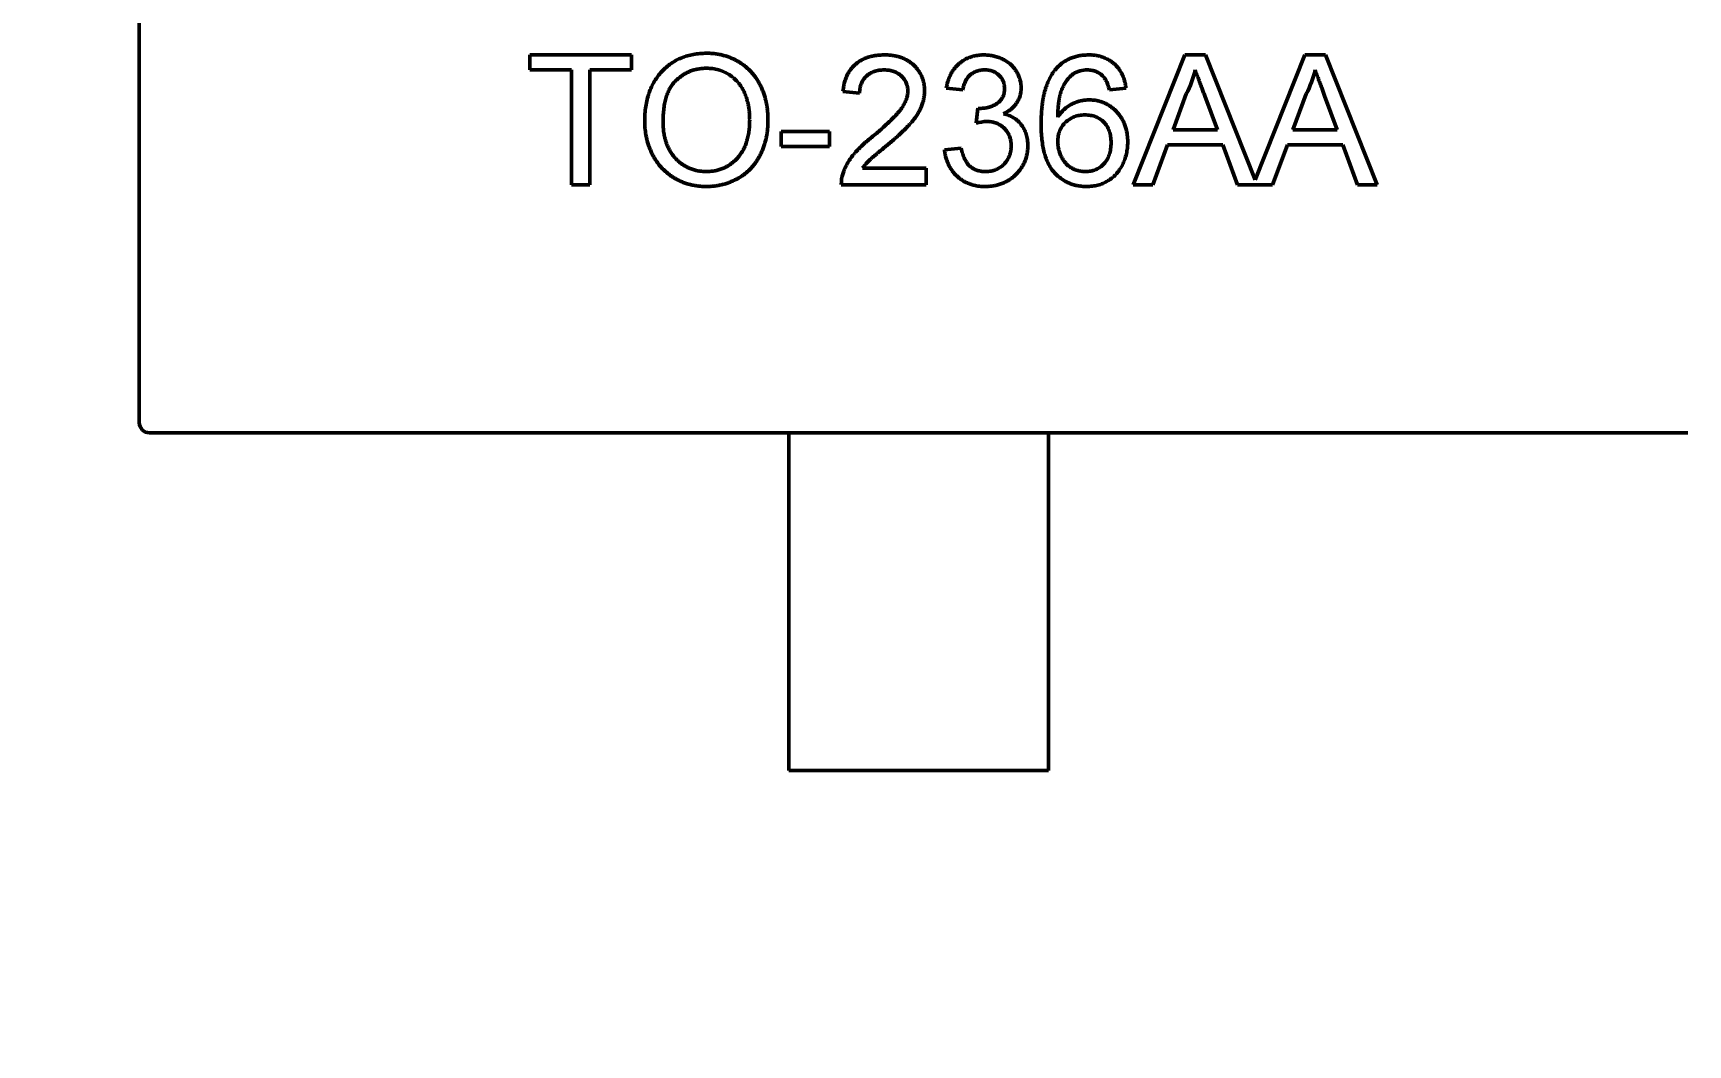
# Model space of a CAD drawing. Header units: millimetres. Extents: x 71 to 428, y 120 to 295.
# Drawn here: x 341.715 to 344.9, y 201.77 to 203.717 of the extents above; entities that cross this region are included whole.
import ezdxf

# ---------------------------------------------------------------- set-up
doc = ezdxf.new("R2010")
doc.units = ezdxf.units.MM
doc.header["$LTSCALE"] = 0.75
doc.layers.add('Dim', color=3, linetype='Continuous', lineweight=25)
doc.layers.add('Visible', color=7, linetype='Continuous', lineweight=50)
doc.styles.get("Standard").update_dxf_attribs({"font": 'arial.ttf'})
doc.dimstyles.new('Dim-ISO-25', dxfattribs={"dimtxt": 3.5, "dimasz": 3.5, "dimexe": 2.1, "dimexo": 2.1, "dimgap": 1.4, "dimtad": 1, "dimzin": 12, "dimdsep": 46, "dimtxsty": 'Standard', "dimcen": 0, "dimazin": 3, "dimtp": 0.1, "dimtm": 0.1, "dimtfac": 0.714286, "dimtmove": 0, "dimatfit": 3, "dimfxl": 1, "dimtzin": 12, "dimarcsym": 0})

# ---------------------------------------------------------------- blocks, each defined once
blk = doc.blocks.new('*D127')
at = {"color": 0, "linetype": 'ByBlock', "lineweight": -2}
for p, q in [((318.3964, 202.3936), (318.3964, 119.8711)), ((354.8964, 148.7044), (354.8964, 119.8711)), ((318.3964, 121.9711), (354.8964, 121.9711))]:
    blk.add_line(p, q, dxfattribs=at)
at = {"color": 0, "linetype": 'ByBlock'}
for points in [[(318.3964, 121.9711), (321.8964, 121.3878), (321.8964, 122.5544)], [(354.8964, 121.9711), (351.3964, 121.3878), (351.3964, 122.5544)]]:
    blk.add_solid(points, dxfattribs=at)
at = {"layer": 'Defpoints', "color": 0, "linetype": 'ByBlock'}
for p in [(318.3964, 204.4936), (354.8964, 150.8044)]:
    blk.add_point(p, dxfattribs=at)
at = {"color": 0, "linetype": 'ByBlock', "lineweight": -2, "insert": (336.6464, 125.1593), "char_height": 3.5, "attachment_point": 5}
blk.add_mtext('\\A0;36.5', dxfattribs=at)

msp = doc.modelspace()

# ---------------------------------------------------------------- linework, layer by layer
at = {"layer": 'Visible'}
for p, q in [((341.9195, 204.6274), (341.9195, 202.9674)), ((342.6711, 203.6458), (342.6711, 203.6746)), ((342.6711, 203.6746), (342.8666, 203.6746)), ((342.8666, 203.6746), (342.8666, 203.6458)), ((343.8324, 203.4246), (343.9317, 203.6746)), ((343.9317, 203.6746), (343.9714, 203.6746)), ((343.9714, 203.6746), (344.0669, 203.4341)), ((344.0669, 203.4341), (344.1624, 203.6746)), ((344.1624, 203.6746), (344.2022, 203.6746)), ((344.2022, 203.6746), (344.3015, 203.4246)), ((342.7512, 203.6458), (342.6711, 203.6458)), ((342.7512, 203.4246), (342.7512, 203.6458)), ((342.7865, 203.6458), (342.7865, 203.4246)), ((342.8666, 203.6458), (342.7865, 203.6458)), ((343.3057, 203.6009), (343.2737, 203.6041)), ((343.5044, 203.6073), (343.4724, 203.6105)), ((343.8185, 203.6105), (343.7865, 203.6073)), ((343.9345, 203.5996), (343.9089, 203.5304)), ((343.9942, 203.5304), (343.9699, 203.5961)), ((344.1652, 203.5996), (344.1396, 203.5304)), ((344.225, 203.5304), (344.2007, 203.5961)), ((343.5298, 203.5432), (343.5331, 203.572)), ((343.9089, 203.5304), (343.9942, 203.5304)), ((344.1396, 203.5304), (344.225, 203.5304)), ((343.1551, 203.4983), (343.1551, 203.5272)), ((343.1551, 203.5272), (343.248, 203.5272)), ((343.248, 203.4983), (343.1551, 203.4983)), ((343.248, 203.5272), (343.248, 203.4983)), ((343.8983, 203.5015), (343.8698, 203.4246)), ((344.0048, 203.5015), (343.8983, 203.5015)), ((344.0333, 203.4246), (344.0048, 203.5015)), ((344.129, 203.5015), (344.1006, 203.4246)), ((344.2356, 203.5015), (344.129, 203.5015)), ((344.264, 203.4246), (344.2356, 203.5015)), ((343.4692, 203.4919), (343.5012, 203.4951)), ((343.3116, 203.4567), (343.4339, 203.4567)), ((343.4339, 203.4567), (343.4339, 203.4246)), ((342.7865, 203.4246), (342.7512, 203.4246)), ((343.4339, 203.4246), (343.2705, 203.4246)), ((343.8698, 203.4246), (343.8324, 203.4246)), ((344.1006, 203.4246), (344.0333, 203.4246)), ((344.3015, 203.4246), (344.264, 203.4246)), ((341.9195, 202.9674), (341.9195, 202.9671)), ((341.9392, 202.9474), (341.9395, 202.9474)), ((341.9395, 202.9474), (343.1695, 202.9474)), ((343.1695, 202.9474), (343.6695, 202.9474)), ((343.1695, 202.9474), (343.1695, 202.9296)), ((343.1695, 202.7514), (343.1695, 202.9296)), ((343.6695, 202.9474), (344.8995, 202.9474)), ((343.6695, 202.9474), (343.6695, 202.9296)), ((343.6695, 202.7514), (343.6695, 202.9296)), ((344.8995, 202.9474), (344.8998, 202.9474)), ((343.1695, 202.7514), (343.1695, 202.6933)), ((343.6695, 202.7514), (343.6695, 202.6933)), ((343.1695, 202.6933), (343.1695, 202.6735)), ((343.1695, 202.6735), (343.1695, 202.2974)), ((343.6695, 202.6933), (343.6695, 202.6735)), ((343.6695, 202.6735), (343.6695, 202.2974)), ((343.1695, 202.2974), (343.6695, 202.2974))]:
    msp.add_line(p, q, dxfattribs=at)
at = {"layer": 'Visible', "extrusion": (0, 0, -1)}
msp.add_circle((-354.8964, 204.496), 47.93, dxfattribs=at)
at = {"layer": 'Visible'}
for centre, radius, start, end in [((343.744, 203.5927), 0.0531, 89.7398, 120.6495), ((343.7679, 203.6875), 0.1883, 332.1865, 347.2078), ((343.9987, 203.6875), 0.1883, 332.1865, 347.2078), ((343.5532, 203.4658), 0.0808, 91.8942, 106.8331), ((343.3335, 203.4265), 0.063, 161.1528, 181.7031)]:
    msp.add_arc(centre, radius, start, end, dxfattribs=at)
at = {"layer": 'Visible', "extrusion": (0, 0, -1)}
for centre, radius, start, end in [((-343.5392, 203.622), 0.0504, 271.7211, 276.981), ((-341.9395, 202.9674), 0.02, 270.864, 359.136)]:
    msp.add_arc(centre, radius, start, end, dxfattribs=at)
at = {"layer": 'Visible'}
for points, knots in [([(342.8922, 203.5463), (342.8923, 203.5513), (342.8925, 203.5611), (342.8941, 203.5753), (342.8967, 203.5887), (342.9003, 203.6012), (342.905, 203.6129), (342.9106, 203.6239), (342.9175, 203.6339), (342.9252, 203.643), (342.9338, 203.6511), (342.943, 203.6584), (342.9529, 203.6644), (342.9633, 203.6693), (342.9744, 203.6731), (342.9861, 203.6758), (342.9983, 203.6775), (343.0067, 203.6777), (343.011, 203.6778)], [0, 0, 0, 0, 0.075226, 0.146575, 0.2145, 0.27953, 0.342403, 0.403496, 0.463762, 0.523864, 0.583252, 0.641302, 0.698898, 0.756295, 0.814628, 0.874325, 0.935783, 1, 1, 1, 1]), ([(343.011, 203.6778), (343.0138, 203.6778), (343.0194, 203.6777), (343.0277, 203.6769), (343.0358, 203.6756), (343.0436, 203.6738), (343.0513, 203.6715), (343.0587, 203.6687), (343.0659, 203.6653), (343.0729, 203.6615), (343.0796, 203.6572), (343.0859, 203.6525), (343.0918, 203.6473), (343.0973, 203.6419), (343.1023, 203.6359), (343.107, 203.6296), (343.1112, 203.6228), (343.115, 203.6157), (343.1184, 203.6082), (343.1214, 203.6005), (343.1238, 203.5926), (343.1259, 203.5844), (343.1274, 203.5759), (343.1286, 203.5672), (343.1293, 203.5583), (343.1294, 203.5523), (343.1294, 203.5492)], [0, 0, 0, 0, 0.043099, 0.085587, 0.126908, 0.167967, 0.20845, 0.249025, 0.289281, 0.33001, 0.370598, 0.410466, 0.450033, 0.489688, 0.529116, 0.569037, 0.609703, 0.650759, 0.692509, 0.734219, 0.776707, 0.819552, 0.863351, 0.907839, 0.953334, 1, 1, 1, 1]), ([(343.2737, 203.6041), (343.274, 203.6069), (343.2746, 203.6123), (343.2762, 203.6202), (343.2784, 203.6275), (343.2811, 203.6344), (343.2845, 203.6407), (343.2882, 203.6466), (343.2927, 203.6518), (343.2976, 203.6566), (343.3031, 203.6609), (343.309, 203.6646), (343.3154, 203.6677), (343.3222, 203.6702), (343.3295, 203.6722), (343.3372, 203.6736), (343.3453, 203.6744), (343.3509, 203.6746), (343.3538, 203.6746)], [0, 0, 0, 0, 0.070675, 0.137493, 0.201473, 0.262869, 0.32255, 0.380737, 0.43822, 0.495487, 0.553484, 0.611346, 0.670644, 0.731587, 0.794183, 0.859445, 0.928208, 1, 1, 1, 1]), ([(343.3538, 203.6746), (343.3567, 203.6746), (343.3623, 203.6745), (343.3705, 203.6735), (343.3783, 203.6719), (343.3856, 203.6698), (343.3924, 203.667), (343.3987, 203.6636), (343.4047, 203.6595), (343.41, 203.6549), (343.4149, 203.6498), (343.4191, 203.6444), (343.4227, 203.6386), (343.4257, 203.6326), (343.4279, 203.6263), (343.4295, 203.6197), (343.4306, 203.6127), (343.4307, 203.608), (343.4307, 203.6056)], [0, 0, 0, 0, 0.074712, 0.145539, 0.213339, 0.278615, 0.342094, 0.40389, 0.465063, 0.526577, 0.587328, 0.64638, 0.704345, 0.761672, 0.819418, 0.878039, 0.937796, 1, 1, 1, 1]), ([(343.4724, 203.6105), (343.4729, 203.613), (343.4739, 203.6178), (343.4759, 203.6249), (343.4783, 203.6315), (343.4812, 203.6376), (343.4845, 203.6433), (343.4883, 203.6486), (343.4925, 203.6535), (343.4972, 203.6579), (343.5021, 203.6619), (343.5075, 203.6653), (343.5131, 203.6682), (343.519, 203.6705), (343.5252, 203.6724), (343.5317, 203.6736), (343.5385, 203.6745), (343.5431, 203.6746), (343.5455, 203.6746)], [0, 0, 0, 0, 0.071036, 0.139343, 0.204958, 0.268332, 0.330129, 0.390664, 0.450861, 0.510587, 0.570374, 0.629455, 0.687994, 0.747581, 0.807839, 0.870034, 0.93381, 1, 1, 1, 1]), ([(343.5455, 203.6746), (343.5488, 203.6745), (343.5552, 203.6743), (343.5646, 203.6726), (343.5736, 203.6699), (343.5821, 203.6662), (343.59, 203.6616), (343.597, 203.6561), (343.603, 203.6498), (343.6079, 203.6427), (343.6117, 203.6352), (343.6146, 203.6274), (343.6163, 203.6193), (343.6165, 203.6138), (343.6166, 203.6111)], [0, 0, 0, 0, 0.092054, 0.181008, 0.26913, 0.357137, 0.443549, 0.526433, 0.607453, 0.688385, 0.767854, 0.845531, 0.922529, 1, 1, 1, 1]), ([(343.6823, 203.6462), (343.6843, 203.6485), (343.6883, 203.653), (343.6951, 203.6587), (343.7024, 203.6637), (343.7102, 203.6677), (343.7185, 203.6708), (343.7273, 203.673), (343.7367, 203.6744), (343.7431, 203.6745), (343.7464, 203.6746)], [0, 0, 0, 0, 0.125625, 0.247619, 0.368528, 0.488104, 0.609878, 0.735382, 0.864448, 1, 1, 1, 1]), ([(343.7464, 203.6746), (343.7488, 203.6746), (343.7536, 203.6745), (343.7606, 203.6737), (343.7673, 203.6723), (343.7736, 203.6705), (343.7796, 203.668), (343.7853, 203.6652), (343.7907, 203.6617), (343.7956, 203.6577), (343.8002, 203.6532), (343.8043, 203.6483), (343.8079, 203.643), (343.811, 203.6373), (343.8136, 203.6312), (343.8158, 203.6247), (343.8174, 203.6177), (343.8182, 203.613), (343.8185, 203.6105)], [0, 0, 0, 0, 0.068499, 0.134572, 0.198208, 0.259784, 0.319951, 0.379508, 0.438814, 0.498497, 0.558182, 0.617438, 0.677522, 0.737959, 0.80033, 0.86409, 0.930622, 1, 1, 1, 1]), ([(343.0112, 203.649), (343.0084, 203.6489), (343.0028, 203.6488), (342.9947, 203.6476), (342.9868, 203.6458), (342.9792, 203.6432), (342.972, 203.6398), (342.9651, 203.6357), (342.9584, 203.6309), (342.952, 203.6253), (342.9461, 203.6189), (342.9411, 203.6113), (342.9369, 203.6028), (342.9334, 203.5934), (342.9307, 203.5829), (342.9289, 203.5714), (342.9277, 203.559), (342.9276, 203.5504), (342.9275, 203.5459)], [0, 0, 0, 0, 0.055943, 0.110382, 0.164048, 0.216759, 0.269601, 0.323009, 0.377581, 0.433449, 0.490922, 0.550625, 0.613117, 0.679861, 0.751358, 0.828261, 0.910795, 1, 1, 1, 1]), ([(343.0942, 203.5495), (343.0941, 203.5519), (343.0941, 203.5568), (343.0936, 203.5639), (343.0928, 203.5709), (343.0918, 203.5775), (343.0903, 203.584), (343.0886, 203.5902), (343.0865, 203.5962), (343.0842, 203.6019), (343.0815, 203.6073), (343.0786, 203.6125), (343.0753, 203.6173), (343.0718, 203.6218), (343.0679, 203.626), (343.0638, 203.6299), (343.0594, 203.6334), (343.0547, 203.6367), (343.0498, 203.6396), (343.0447, 203.6421), (343.0395, 203.6442), (343.0341, 203.6459), (343.0286, 203.6473), (343.0229, 203.6483), (343.0171, 203.6488), (343.0132, 203.6489), (343.0112, 203.649)], [0, 0, 0, 0, 0.050852, 0.099752, 0.147438, 0.194086, 0.239171, 0.28334, 0.326577, 0.368936, 0.410572, 0.451051, 0.490877, 0.530044, 0.568937, 0.607578, 0.64642, 0.685679, 0.724799, 0.763513, 0.802173, 0.84074, 0.879649, 0.919071, 0.959098, 1, 1, 1, 1]), ([(343.3531, 203.6458), (343.3513, 203.6457), (343.3479, 203.6456), (343.343, 203.6451), (343.3383, 203.6442), (343.3338, 203.6429), (343.3296, 203.6412), (343.3257, 203.6391), (343.322, 203.6367), (343.3187, 203.6339), (343.3157, 203.6308), (343.313, 203.6274), (343.3108, 203.6237), (343.309, 203.6197), (343.3075, 203.6154), (343.3065, 203.6108), (343.3059, 203.6059), (343.3058, 203.6026), (343.3057, 203.6009)], [0, 0, 0, 0, 0.070696, 0.138358, 0.20337, 0.2657, 0.327256, 0.386512, 0.445858, 0.505173, 0.56378, 0.622343, 0.680824, 0.739795, 0.800801, 0.864239, 0.930631, 1, 1, 1, 1]), ([(343.3987, 203.6053), (343.3986, 203.6067), (343.3986, 203.6095), (343.3979, 203.6135), (343.397, 203.6174), (343.3955, 203.621), (343.3938, 203.6246), (343.3916, 203.6279), (343.389, 203.6311), (343.3861, 203.6341), (343.3828, 203.6369), (343.3792, 203.6392), (343.3755, 203.6413), (343.3715, 203.643), (343.3672, 203.6442), (343.3627, 203.6451), (343.358, 203.6456), (343.3547, 203.6457), (343.3531, 203.6458)], [0, 0, 0, 0, 0.061762, 0.121174, 0.179421, 0.236843, 0.294322, 0.353191, 0.412721, 0.474522, 0.537057, 0.599591, 0.662367, 0.725246, 0.790316, 0.857724, 0.927232, 1, 1, 1, 1]), ([(343.5465, 203.6458), (343.5438, 203.6457), (343.5386, 203.6455), (343.5312, 203.6436), (343.5245, 203.6406), (343.5195, 203.637), (343.516, 203.6336), (343.5136, 203.6308), (343.5114, 203.6276), (343.5095, 203.6241), (343.5079, 203.6203), (343.5064, 203.6163), (343.5053, 203.6119), (343.5047, 203.6089), (343.5044, 203.6073)], [0, 0, 0, 0, 0.127797, 0.246795, 0.362284, 0.477652, 0.536237, 0.59559, 0.656344, 0.719085, 0.784349, 0.852876, 0.924551, 1, 1, 1, 1]), ([(343.5846, 203.61), (343.5845, 203.6113), (343.5845, 203.6138), (343.584, 203.6174), (343.5831, 203.6209), (343.582, 203.6242), (343.5805, 203.6273), (343.5786, 203.6302), (343.5764, 203.6331), (343.5739, 203.6356), (343.5712, 203.6381), (343.5682, 203.6401), (343.5651, 203.6419), (343.5617, 203.6433), (343.5582, 203.6444), (343.5545, 203.6452), (343.5505, 203.6457), (343.5479, 203.6457), (343.5465, 203.6458)], [0, 0, 0, 0, 0.065093, 0.127304, 0.188122, 0.247131, 0.306077, 0.365678, 0.426103, 0.487841, 0.550317, 0.611805, 0.672737, 0.734883, 0.79768, 0.862475, 0.929775, 1, 1, 1, 1]), ([(343.6551, 203.5417), (343.6551, 203.5446), (343.6551, 203.5504), (343.6555, 203.5589), (343.656, 203.5672), (343.6567, 203.5751), (343.6577, 203.5827), (343.6589, 203.59), (343.6602, 203.597), (343.6618, 203.6037), (343.6636, 203.6101), (343.6657, 203.6161), (343.6679, 203.6219), (343.6703, 203.6274), (343.673, 203.6326), (343.6759, 203.6374), (343.6789, 203.642), (343.6812, 203.6448), (343.6823, 203.6462)], [0, 0, 0, 0, 0.080034, 0.157854, 0.232564, 0.304731, 0.374384, 0.441663, 0.506048, 0.568692, 0.628715, 0.687238, 0.743227, 0.797567, 0.850239, 0.901629, 0.951067, 1, 1, 1, 1]), ([(343.717, 203.6384), (343.7149, 203.6366), (343.7106, 203.6331), (343.705, 203.6265), (343.7, 203.6189), (343.6963, 203.6117), (343.6937, 203.6053), (343.692, 203.5998), (343.6906, 203.5938), (343.6894, 203.5872), (343.6885, 203.58), (343.6877, 203.5722), (343.6873, 203.5639), (343.6872, 203.5581), (343.6871, 203.5551)], [0, 0, 0, 0, 0.088609, 0.181893, 0.280787, 0.38702, 0.444107, 0.506454, 0.574396, 0.647656, 0.726426, 0.811458, 0.90278, 1, 1, 1, 1]), ([(343.7749, 203.6329), (343.7739, 203.634), (343.7718, 203.636), (343.7684, 203.6386), (343.7648, 203.6408), (343.7611, 203.6426), (343.7571, 203.644), (343.753, 203.645), (343.7487, 203.6457), (343.7457, 203.6457), (343.7443, 203.6458)], [0, 0, 0, 0, 0.128545, 0.252818, 0.375212, 0.497113, 0.618546, 0.742222, 0.869458, 1, 1, 1, 1]), ([(343.7865, 203.6073), (343.7858, 203.6101), (343.7845, 203.6153), (343.7818, 203.6223), (343.7787, 203.6282), (343.7761, 203.6314), (343.7749, 203.6329)], [0, 0, 0, 0, 0.299802, 0.564331, 0.796204, 1, 1, 1, 1]), ([(343.9699, 203.5961), (343.969, 203.5986), (343.9672, 203.6036), (343.9645, 203.6108), (343.962, 203.6177), (343.9595, 203.624), (343.9573, 203.6301), (343.9553, 203.6357), (343.9533, 203.6408), (343.9521, 203.6442), (343.9515, 203.6458)], [0, 0, 0, 0, 0.153148, 0.299433, 0.436426, 0.565671, 0.686508, 0.799269, 0.903395, 1, 1, 1, 1]), ([(344.2007, 203.5961), (344.1998, 203.5986), (344.1979, 203.6036), (344.1952, 203.6108), (344.1927, 203.6177), (344.1903, 203.624), (344.1881, 203.6301), (344.1861, 203.6357), (344.1841, 203.6408), (344.1829, 203.6442), (344.1823, 203.6458)], [0, 0, 0, 0, 0.153148, 0.299433, 0.436426, 0.565671, 0.686508, 0.799269, 0.903395, 1, 1, 1, 1]), ([(343.3315, 203.5181), (343.3347, 203.5208), (343.3409, 203.526), (343.3496, 203.5338), (343.3576, 203.541), (343.3647, 203.5477), (343.371, 203.554), (343.3764, 203.5597), (343.3811, 203.565), (343.385, 203.5699), (343.3883, 203.5745), (343.3911, 203.579), (343.3934, 203.5835), (343.3953, 203.5879), (343.3968, 203.5923), (343.3978, 203.5967), (343.3986, 203.601), (343.3986, 203.6039), (343.3987, 203.6053)], [0, 0, 0, 0, 0.11141, 0.214526, 0.309417, 0.396087, 0.474284, 0.544374, 0.60642, 0.660582, 0.709794, 0.756451, 0.800767, 0.843168, 0.884295, 0.923885, 0.962359, 1, 1, 1, 1]), ([(343.4307, 203.6056), (343.4306, 203.6031), (343.4305, 203.5982), (343.4294, 203.5908), (343.4276, 203.5834), (343.4251, 203.5761), (343.4218, 203.5687), (343.4176, 203.5612), (343.4124, 203.5536), (343.4073, 203.547), (343.4026, 203.5416), (343.3985, 203.5371), (343.3937, 203.5323), (343.3884, 203.527), (343.3825, 203.5216), (343.376, 203.5156), (343.3689, 203.5094), (343.3639, 203.5052), (343.3613, 203.503)], [0, 0, 0, 0, 0.057945, 0.116018, 0.174826, 0.234683, 0.296827, 0.364061, 0.436192, 0.51426, 0.556976, 0.604856, 0.657675, 0.715751, 0.77884, 0.847501, 0.921228, 1, 1, 1, 1]), ([(343.5377, 203.5717), (343.5406, 203.5718), (343.5464, 203.572), (343.5548, 203.5739), (343.5628, 203.5768), (343.569, 203.5802), (343.5736, 203.5834), (343.5765, 203.5864), (343.5791, 203.5895), (343.581, 203.593), (343.5827, 203.5968), (343.5837, 203.601), (343.5845, 203.6054), (343.5845, 203.6084), (343.5846, 203.61)], [0, 0, 0, 0, 0.129789, 0.254605, 0.378435, 0.50292, 0.565018, 0.624848, 0.683448, 0.742765, 0.802757, 0.86522, 0.930779, 1, 1, 1, 1]), ([(343.6166, 203.6111), (343.6165, 203.6085), (343.6163, 203.6033), (343.6146, 203.5958), (343.6119, 203.5887), (343.6081, 203.582), (343.6033, 203.5758), (343.5973, 203.5703), (343.5904, 203.5654), (343.5852, 203.5628), (343.5825, 203.5615)], [0, 0, 0, 0, 0.121951, 0.240787, 0.35855, 0.479066, 0.601519, 0.727551, 0.859932, 1, 1, 1, 1]), ([(343.5825, 203.5615), (343.5843, 203.561), (343.5878, 203.5601), (343.5929, 203.5583), (343.5976, 203.5561), (343.6021, 203.5537), (343.6063, 203.5508), (343.6102, 203.5477), (343.6137, 203.5441), (343.617, 203.5402), (343.6199, 203.5361), (343.6224, 203.5316), (343.6246, 203.527), (343.6264, 203.522), (343.6278, 203.5168), (343.6287, 203.5114), (343.6293, 203.5057), (343.6294, 203.5018), (343.6294, 203.4998)], [0, 0, 0, 0, 0.065828, 0.128938, 0.190858, 0.251186, 0.310974, 0.37005, 0.429672, 0.489507, 0.549975, 0.610075, 0.670915, 0.732909, 0.796711, 0.861825, 0.929892, 1, 1, 1, 1]), ([(343.6871, 203.5551), (343.689, 203.5578), (343.6927, 203.563), (343.6992, 203.5698), (343.7064, 203.5755), (343.7141, 203.5801), (343.7222, 203.5837), (343.7306, 203.5862), (343.7392, 203.5878), (343.745, 203.588), (343.7479, 203.5881)], [0, 0, 0, 0, 0.13549, 0.265229, 0.390778, 0.51542, 0.638317, 0.759642, 0.878902, 1, 1, 1, 1]), ([(343.739, 203.5592), (343.7372, 203.5592), (343.7337, 203.5591), (343.7286, 203.5584), (343.7237, 203.5573), (343.7189, 203.5558), (343.7144, 203.5537), (343.7101, 203.5513), (343.706, 203.5483), (343.7021, 203.545), (343.6986, 203.5413), (343.6955, 203.5374), (343.693, 203.5331), (343.6908, 203.5285), (343.6891, 203.5237), (343.688, 203.5186), (343.6873, 203.5132), (343.6872, 203.5095), (343.6871, 203.5076)], [0, 0, 0, 0, 0.064812, 0.127718, 0.189086, 0.249562, 0.309738, 0.370215, 0.431085, 0.493911, 0.55657, 0.617553, 0.678119, 0.739063, 0.801665, 0.864956, 0.93089, 1, 1, 1, 1]), ([(343.7897, 203.5059), (343.7897, 203.5079), (343.7896, 203.5119), (343.7889, 203.5176), (343.7879, 203.523), (343.7864, 203.5281), (343.7845, 203.5328), (343.7821, 203.5372), (343.7793, 203.5413), (343.7761, 203.545), (343.7726, 203.5484), (343.7687, 203.5513), (343.7645, 203.5538), (343.76, 203.5558), (343.7552, 203.5573), (343.7501, 203.5584), (343.7446, 203.5591), (343.7409, 203.5592), (343.739, 203.5592)], [0, 0, 0, 0, 0.072229, 0.141252, 0.207439, 0.270245, 0.331238, 0.391254, 0.450152, 0.509008, 0.567734, 0.625726, 0.683708, 0.742407, 0.803094, 0.865865, 0.931379, 1, 1, 1, 1]), ([(343.7479, 203.5881), (343.7504, 203.588), (343.7553, 203.5879), (343.7626, 203.5868), (343.7696, 203.585), (343.7764, 203.5826), (343.7828, 203.5793), (343.7889, 203.5754), (343.7947, 203.5708), (343.8003, 203.5655), (343.8053, 203.5597), (343.8097, 203.5534), (343.8135, 203.5466), (343.8165, 203.5395), (343.8188, 203.5319), (343.8205, 203.524), (343.8215, 203.5156), (343.8217, 203.5099), (343.8217, 203.5069)], [0, 0, 0, 0, 0.061347, 0.121203, 0.179863, 0.238152, 0.296252, 0.35519, 0.415676, 0.478379, 0.541524, 0.603977, 0.666513, 0.729491, 0.79371, 0.859736, 0.928449, 1, 1, 1, 1]), ([(343.0108, 203.4214), (343.008, 203.4215), (343.0023, 203.4215), (342.9939, 203.4224), (342.9857, 203.4237), (342.9777, 203.4255), (342.97, 203.4279), (342.9625, 203.4308), (342.9552, 203.4342), (342.9482, 203.4382), (342.9415, 203.4426), (342.9353, 203.4474), (342.9294, 203.4526), (342.924, 203.4583), (342.9189, 203.4642), (342.9143, 203.4706), (342.9101, 203.4773), (342.9064, 203.4844), (342.903, 203.4918), (342.9002, 203.4993), (342.8977, 203.5068), (342.8957, 203.5145), (342.8942, 203.5223), (342.8931, 203.5302), (342.8923, 203.5382), (342.8923, 203.5436), (342.8922, 203.5463)], [0, 0, 0, 0, 0.044697, 0.088534, 0.131409, 0.173814, 0.215715, 0.257247, 0.298848, 0.340604, 0.382029, 0.42297, 0.463632, 0.504048, 0.544591, 0.584964, 0.626265, 0.667979, 0.709943, 0.751382, 0.792619, 0.833948, 0.875008, 0.916446, 0.957907, 1, 1, 1, 1]), ([(342.9275, 203.5459), (342.9276, 203.5423), (342.9277, 203.5353), (342.9289, 203.525), (342.9307, 203.5153), (342.9332, 203.5062), (342.9366, 203.4977), (342.9407, 203.4898), (342.9455, 203.4825), (342.9511, 203.4758), (342.9571, 203.4698), (342.9637, 203.4645), (342.9706, 203.4602), (342.9779, 203.4565), (342.9855, 203.4537), (342.9936, 203.4517), (343.002, 203.4505), (343.0078, 203.4503), (343.0107, 203.4503)], [0, 0, 0, 0, 0.075964, 0.148125, 0.217201, 0.2833, 0.347202, 0.4093, 0.470426, 0.531588, 0.591739, 0.650258, 0.707303, 0.764208, 0.821148, 0.879119, 0.938423, 1, 1, 1, 1]), ([(343.0107, 203.4503), (343.0137, 203.4503), (343.0195, 203.4505), (343.028, 203.4517), (343.0362, 203.4538), (343.0439, 203.4565), (343.0512, 203.4603), (343.0582, 203.4647), (343.0647, 203.47), (343.0708, 203.476), (343.0763, 203.4829), (343.0812, 203.4903), (343.0851, 203.4986), (343.0885, 203.5074), (343.091, 203.517), (343.0929, 203.5272), (343.094, 203.5381), (343.0941, 203.5456), (343.0942, 203.5495)], [0, 0, 0, 0, 0.061055, 0.119545, 0.176806, 0.232956, 0.288583, 0.344667, 0.401662, 0.46054, 0.520477, 0.581213, 0.643431, 0.707961, 0.775371, 0.846414, 0.921152, 1, 1, 1, 1]), ([(343.1294, 203.5492), (343.1294, 203.5461), (343.1293, 203.54), (343.1286, 203.5309), (343.1274, 203.5221), (343.1257, 203.5135), (343.1236, 203.5052), (343.121, 203.4971), (343.1178, 203.4893), (343.1143, 203.4817), (343.1103, 203.4745), (343.1059, 203.4678), (343.1011, 203.4615), (343.0959, 203.4555), (343.0903, 203.4501), (343.0843, 203.4452), (343.0779, 203.4406), (343.0711, 203.4366), (343.064, 203.4331), (343.0568, 203.43), (343.0495, 203.4273), (343.0421, 203.4251), (343.0344, 203.4235), (343.0267, 203.4223), (343.0188, 203.4216), (343.0135, 203.4215), (343.0108, 203.4214)], [0, 0, 0, 0, 0.04756, 0.093962, 0.139112, 0.183626, 0.227457, 0.270703, 0.313611, 0.35626, 0.398366, 0.439557, 0.480045, 0.519888, 0.559658, 0.599421, 0.639208, 0.679668, 0.72002, 0.759859, 0.79956, 0.839199, 0.878956, 0.918794, 0.959083, 1, 1, 1, 1]), ([(343.5974, 203.5001), (343.5973, 203.5017), (343.5973, 203.505), (343.5967, 203.5097), (343.5956, 203.5142), (343.5941, 203.5185), (343.5923, 203.5226), (343.59, 203.5265), (343.5873, 203.5301), (343.5842, 203.5335), (343.5808, 203.5366), (343.5771, 203.5392), (343.5733, 203.5415), (343.5691, 203.5434), (343.5648, 203.5448), (343.5602, 203.5459), (343.5554, 203.5465), (343.5522, 203.5466), (343.5505, 203.5466)], [0, 0, 0, 0, 0.067051, 0.13118, 0.193722, 0.254499, 0.314763, 0.375117, 0.436023, 0.498297, 0.560571, 0.621619, 0.681973, 0.742853, 0.804272, 0.867473, 0.932273, 1, 1, 1, 1]), ([(343.7427, 203.4214), (343.7395, 203.4215), (343.7334, 203.4217), (343.7243, 203.423), (343.7157, 203.4252), (343.7075, 203.4283), (343.6997, 203.4322), (343.6925, 203.4371), (343.6857, 203.4428), (343.6793, 203.4494), (343.6735, 203.457), (343.6686, 203.4658), (343.6644, 203.4757), (343.6609, 203.4867), (343.6583, 203.4989), (343.6564, 203.5121), (343.6553, 203.5265), (343.6551, 203.5365), (343.6551, 203.5417)], [0, 0, 0, 0, 0.056157, 0.110133, 0.162537, 0.213912, 0.265146, 0.31651, 0.369179, 0.423123, 0.479276, 0.538691, 0.601978, 0.670125, 0.74365, 0.82281, 0.908261, 1, 1, 1, 1]), ([(343.2738, 203.4468), (343.2749, 203.4498), (343.277, 203.4557), (343.2814, 203.4643), (343.2866, 203.4729), (343.2916, 203.4799), (343.2962, 203.4854), (343.3, 203.4898), (343.3043, 203.4942), (343.3089, 203.4988), (343.314, 203.5035), (343.3194, 203.5083), (343.3253, 203.5132), (343.3294, 203.5165), (343.3315, 203.5181)], [0, 0, 0, 0, 0.100388, 0.204407, 0.310686, 0.422157, 0.480685, 0.543238, 0.6095, 0.679555, 0.753841, 0.831641, 0.913813, 1, 1, 1, 1]), ([(343.3613, 203.503), (343.3592, 203.5013), (343.355, 203.4979), (343.349, 203.4929), (343.3437, 203.4884), (343.3389, 203.4844), (343.3347, 203.4808), (343.3311, 203.4778), (343.3281, 203.4751), (343.3236, 203.471), (343.3179, 203.4651), (343.3136, 203.4594), (343.3116, 203.4567)], [0, 0, 0, 0, 0.1242, 0.23683, 0.339495, 0.431254, 0.511455, 0.581223, 0.640495, 0.688308, 0.850333, 1, 1, 1, 1]), ([(343.6294, 203.4998), (343.6294, 203.4971), (343.6292, 203.4919), (343.6281, 203.4841), (343.6263, 203.4766), (343.6237, 203.4695), (343.6204, 203.4626), (343.6163, 203.4561), (343.6115, 203.4499), (343.6061, 203.4441), (343.6002, 203.4388), (343.5937, 203.4341), (343.5869, 203.4302), (343.5796, 203.427), (343.572, 203.4245), (343.564, 203.4227), (343.5556, 203.4216), (343.5499, 203.4215), (343.5469, 203.4214)], [0, 0, 0, 0, 0.063503, 0.124805, 0.18492, 0.244376, 0.303775, 0.364133, 0.425376, 0.488388, 0.551743, 0.61386, 0.67564, 0.737737, 0.800417, 0.864658, 0.930985, 1, 1, 1, 1]), ([(343.5481, 203.4503), (343.5499, 203.4503), (343.5535, 203.4503), (343.5587, 203.4511), (343.5636, 203.4521), (343.5682, 203.4538), (343.5726, 203.4558), (343.5767, 203.4583), (343.5805, 203.4612), (343.584, 203.4645), (343.5871, 203.4682), (343.5899, 203.4721), (343.5922, 203.4763), (343.5941, 203.4806), (343.5955, 203.4852), (343.5966, 203.4899), (343.5973, 203.4949), (343.5973, 203.4983), (343.5974, 203.5001)], [0, 0, 0, 0, 0.069461, 0.135658, 0.19962, 0.261651, 0.322053, 0.38234, 0.443223, 0.50493, 0.56682, 0.6276, 0.687476, 0.747351, 0.808174, 0.870133, 0.933721, 1, 1, 1, 1]), ([(343.6871, 203.5076), (343.6872, 203.5051), (343.6874, 203.5001), (343.6887, 203.4927), (343.691, 203.4855), (343.694, 203.4785), (343.6977, 203.472), (343.7022, 203.4663), (343.7072, 203.4614), (343.7129, 203.4573), (343.7191, 203.4542), (343.7257, 203.4519), (343.7328, 203.4505), (343.7377, 203.4503), (343.7403, 203.4503)], [0, 0, 0, 0, 0.086177, 0.171222, 0.257573, 0.34515, 0.431508, 0.513644, 0.593539, 0.672806, 0.752058, 0.831493, 0.913823, 1, 1, 1, 1]), ([(343.7403, 203.4503), (343.742, 203.4503), (343.7455, 203.4504), (343.7506, 203.4511), (343.7555, 203.4523), (343.7601, 203.4539), (343.7645, 203.456), (343.7686, 203.4586), (343.7724, 203.4617), (343.776, 203.4652), (343.7792, 203.4691), (343.782, 203.4734), (343.7845, 203.4779), (343.7863, 203.4829), (343.7878, 203.4882), (343.7889, 203.4938), (343.7896, 203.4998), (343.7896, 203.5039), (343.7897, 203.5059)], [0, 0, 0, 0, 0.063965, 0.124854, 0.184383, 0.242748, 0.2999, 0.357059, 0.415719, 0.475258, 0.535508, 0.596291, 0.657728, 0.721052, 0.786261, 0.853834, 0.925318, 1, 1, 1, 1]), ([(343.8217, 203.5069), (343.8216, 203.5031), (343.8214, 203.4955), (343.8194, 203.4842), (343.8162, 203.4734), (343.8124, 203.4648), (343.8089, 203.4583), (343.8059, 203.4537), (343.8028, 203.4493), (343.7994, 203.4452), (343.7957, 203.4416), (343.7919, 203.4381), (343.7877, 203.435), (343.7834, 203.4321), (343.7788, 203.4296), (343.7741, 203.4274), (343.7692, 203.4255), (343.7642, 203.4241), (343.7591, 203.4228), (343.7537, 203.422), (343.7483, 203.4215), (343.7446, 203.4214), (343.7427, 203.4214)], [0, 0, 0, 0, 0.088899, 0.17544, 0.261633, 0.34801, 0.390819, 0.432814, 0.473776, 0.514166, 0.554107, 0.594121, 0.63362, 0.673585, 0.71348, 0.75336, 0.792891, 0.833007, 0.873643, 0.914893, 0.95695, 1, 1, 1, 1]), ([(343.5469, 203.4214), (343.5443, 203.4215), (343.5392, 203.4216), (343.5316, 203.4226), (343.5243, 203.424), (343.5175, 203.4262), (343.5109, 203.4289), (343.5047, 203.4324), (343.4989, 203.4364), (343.4934, 203.441), (343.4883, 203.446), (343.4839, 203.4515), (343.48, 203.4574), (343.4766, 203.4635), (343.4739, 203.4701), (343.4717, 203.4771), (343.4701, 203.4844), (343.4695, 203.4894), (343.4692, 203.4919)], [0, 0, 0, 0, 0.067794, 0.133464, 0.196934, 0.258481, 0.319787, 0.380431, 0.44099, 0.502867, 0.564806, 0.625526, 0.685604, 0.746041, 0.807347, 0.869717, 0.93379, 1, 1, 1, 1]), ([(343.5012, 203.4951), (343.5016, 203.4932), (343.5025, 203.4895), (343.5041, 203.4841), (343.5057, 203.4792), (343.5078, 203.4747), (343.5099, 203.4706), (343.5123, 203.4669), (343.5148, 203.4636), (343.5176, 203.4607), (343.5206, 203.4583), (343.5238, 203.4561), (343.5273, 203.4543), (343.531, 203.4528), (343.5349, 203.4517), (343.5391, 203.4508), (343.5435, 203.4503), (343.5465, 203.4503), (343.5481, 203.4503)], [0, 0, 0, 0, 0.082566, 0.15976, 0.233155, 0.301356, 0.365752, 0.426437, 0.484185, 0.539549, 0.593156, 0.647048, 0.701446, 0.757, 0.81384, 0.873058, 0.934963, 1, 1, 1, 1])]:
    msp.add_open_spline(points, degree=3, knots=knots, dxfattribs=at)

# ---------------------------------------------------------------- dimensions: what is measured, and where the dimension line sits
at = {"layer": 'Dim'}
dim = msp.add_linear_dim(base=(354.8964, 121.9711), p1=(318.3964, 204.4936), p2=(354.8964, 150.8044), dimstyle='Dim-ISO-25', dxfattribs=at)
dim.commit()
dim.dimension.update_dxf_attribs({"geometry": '*D127', "text_midpoint": (336.6464, 125.1593)})

doc.saveas('drawing.dxf')
